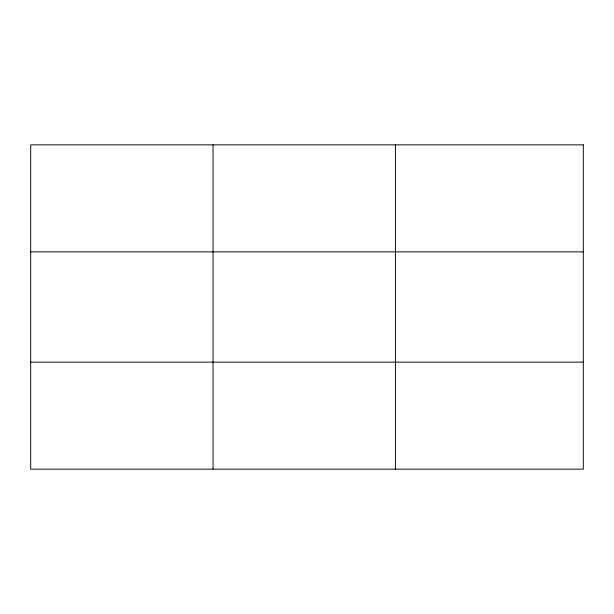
<?xml version="1.0" encoding="UTF-8"?>
<svg xmlns="http://www.w3.org/2000/svg" width="614" height="614" viewBox="0 0 614 614"><rect width="100%" height="100%" fill="white"/><g stroke="black" fill="none" stroke-linecap="round" stroke-linejoin="round"><path stroke-width="0.92" d="M213.058 144.85L213.058 469.15M395.416 144.85L395.416 469.15M30.7 251.87L583.3 251.87M30.7 362.13L583.3 362.13M583.3 144.85L583.3 469.15L30.7 469.15L30.7 144.85L583.3 144.85"/></g></svg>
